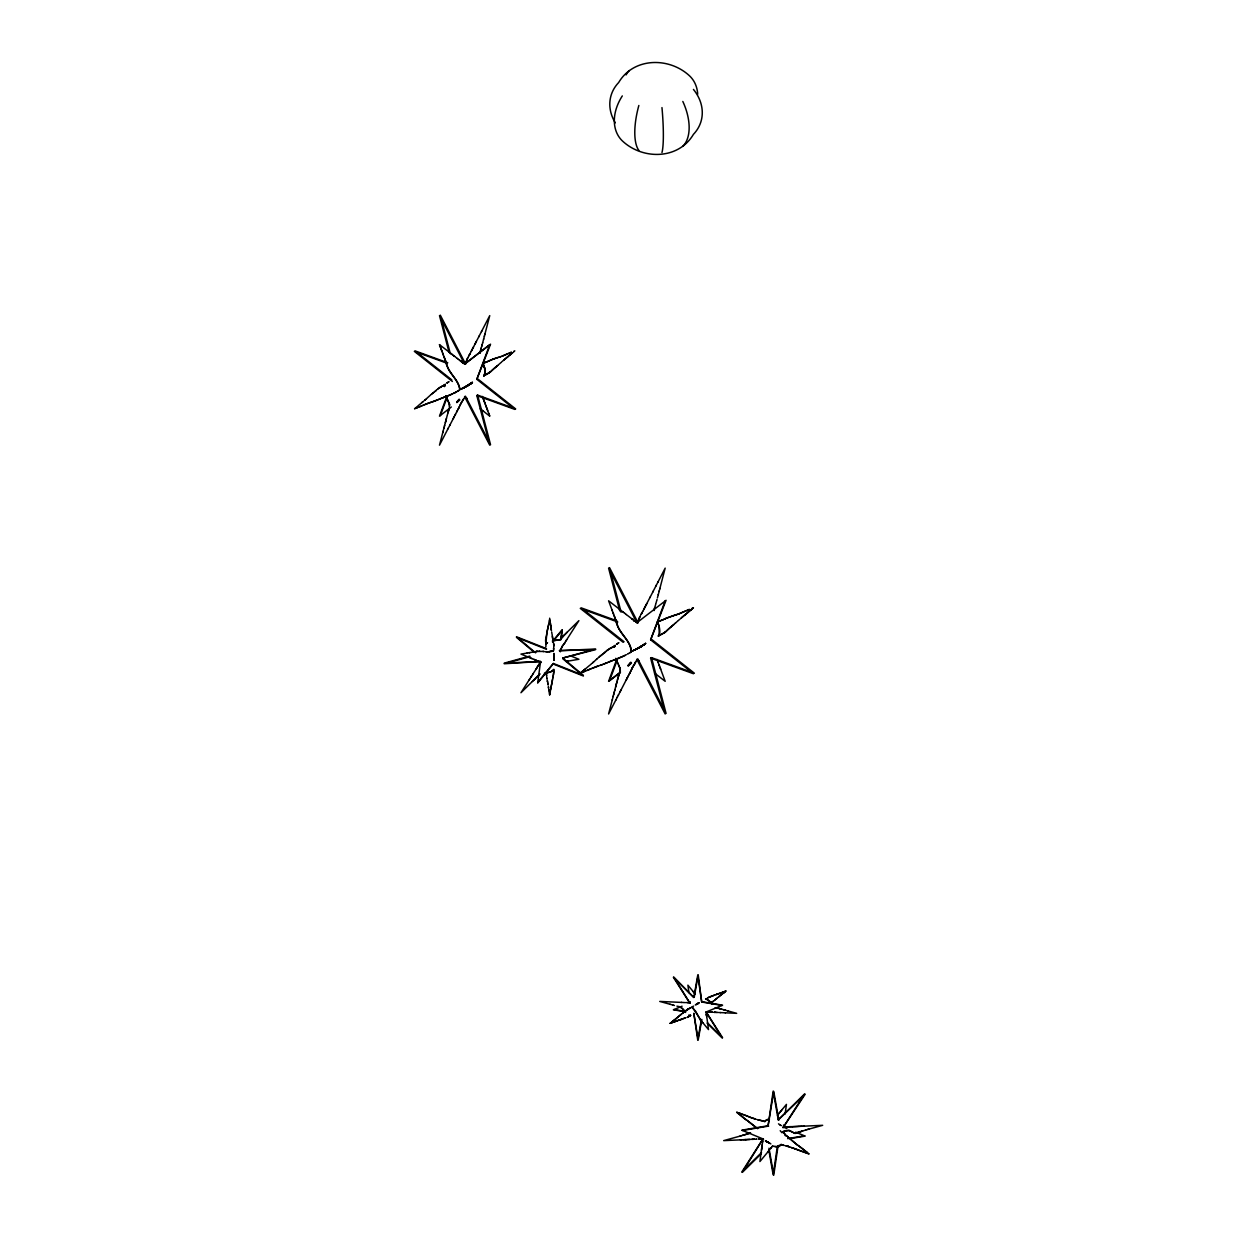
<?xml version="1.0" encoding="UTF-8"?>
<svg xmlns="http://www.w3.org/2000/svg" width="1237" height="1237" viewBox="0 0 1237 1237"><rect width="100%" height="100%" fill="white"/><g stroke="black" fill="none" stroke-linecap="round" stroke-linejoin="round"><path stroke-width="1.5" d="M553.836 670.021L553.82 670.933M619.938 672.217L620.015 671.954A5.706 4.175 82 0 0 620.154 671.536A4.314 3.17 81.8 0 0 620.232 671.103L620.278 670.16A4.237 3.278 80.9 0 0 620.263 669.634A5.458 4.314 80.9 0 0 620.17 669.078A7.592 6.185 81.4 0 0 620.046 668.459A10.963 9.262 82.6 0 0 619.907 667.872L619.381 666.867M689.21 1002.898A4.283 3.835 -3.3 0 1 689.674 1003.052A5.087 4.747 -11.3 0 1 690.153 1003.284L690.169 1001.63M553.944 653.399L553.743 658.579L553.975 654.079M553.867 660.125L553.759 657.976L553.867 660.233M546.785 633.731L545.934 643.596M553.82 671.119L553.805 671.351M762.734 1140.684L762.842 1139.555L760.569 1138.813A5.365 5.257 -20.3 0 0 759.982 1138.782A7.948 7.731 -16.3 0 0 759.379 1138.782L758.436 1138.937L760.569 1138.813M545.548 640.41L545.811 643.101M545.842 646.843L545.934 644.956M553.728 644.786A10.02 8.906 -45.8 0 0 553.681 644.245C553.511 640.828 553.913 648.466 553.82 645.034M464.277 363.601L465.375 364.281L467.756 357.833M633.823 620.479L637.735 622.922L640.364 615.763M553.789 646.224L553.697 647.338M798.715 1126.397L783.423 1127.108L805.148 1094.25L778.259 1119.872L804.56 1093.925L783.423 1127.108L783.624 1124.959M630.932 652.1C631.72 640.441 617.402 632.478 615.856 620.263M545.594 639.792L546.182 636.808M489.28 372.894L483.698 375.893A4.391 3.464 49.8 0 0 484.255 375.167L484.858 372.693A10.685 7.7 64.8 0 0 484.935 372.028L484.873 371.054A12.942 8.968 66.8 0 0 484.873 370.172A14.256 9.726 67.4 0 0 484.796 369.229L484.224 367.142M479.863 353.272L480.497 350.504M654.048 610.537L654.682 607.707M548.749 623.634L549.352 619.845M762.023 1146.096L762.162 1145.091M762.147 1145.168L761.853 1147.348M546.337 636.158L547.697 628.721M762.239 1144.519L762.703 1140.931L762.564 1142.153M546.847 633.236L547.001 632.184M548.671 624.283L548.037 627.406M529.807 656.105L504.232 663.14L540.554 661.486L537.693 683.071L553.372 663.48L583.385 675.387L562.742 658.053L595.631 649.008L559.31 650.662L595.631 649.626L562.742 658.053M560.871 639.22L562.17 629.695L552.522 641.369M560.871 639.838L562.17 630.313L552.522 641.988M761.482 1150.023L759.92 1161.543L768.409 1151.26M761.466 1150.194L761.605 1149.127M761.559 1149.482L761.698 1148.508M785.139 1113.965L786.438 1104.378L782 1109.759M761.636 1148.957L761.776 1147.89M761.714 1148.323L761.884 1147.163M548.64 624.484L548.455 625.613M778.846 1120.196L773.759 1091.451L768.1 1125.732L773.171 1091.111L778.259 1119.872M777.454 1145.663L773.171 1174.81L768.734 1149.652M778.042 1146.003L773.759 1175.15L768.997 1148.199M551.083 686.906L550.326 691.39M484.765 373.419L484.78 373.327A9.602 7.082 63.2 0 0 484.873 372.708L484.889 371.904A11.844 8.35 66.1 0 0 484.919 371.069L484.657 369.229M550.573 689.689L550.929 687.648M550.279 691.638L550.156 692.364M465.823 397.649L464.695 396.845L464.354 398.128M549.645 618.191L550.078 621.469M547.079 631.612L547.867 628.056M549.692 695.055L549.939 693.663M553.434 674.876L553.789 671.861L553.155 676.407M549.846 694.127L550.078 692.844M693.802 997.455L673.809 977.044L689.859 1003.083L673.361 977.292L693.802 997.455L697.761 975.127L701.704 1002.016L722.145 1005.465M694.251 997.208L698.209 974.864L701.704 1002.016M701.379 1019.675L697.761 1040.147L693.802 1013.258L698.209 1039.9L701.827 1019.412M552.537 679.438L553.047 676.933M553.31 675.603L552.815 678.015M551.702 684.092L552.506 679.592L551.13 686.69M620.232 671.103L620.015 671.954M550.96 687.494L551.207 686.365M654.187 609.439L654.93 606.919M551.594 684.633L551.393 685.499M465.576 362.472L465.56 362.58A7.7 6.958 -55.9 0 0 465.529 363.338A9.107 8.504 -49.4 0 0 465.483 364.281M548.347 626.123L548.068 627.298M617.186 681.061L617.851 678.433M617.897 678.216L619.629 672.959M447.871 412.895L449 409.385M618.021 677.66L619.551 673.16M617.742 678.866L617.464 679.963M445.691 421.338L445.892 420.549M615.578 687.153L615.794 686.288M445.598 421.724L445.351 422.698M446.016 420.07L442.923 431.991M614.743 690.432L615.933 685.731M446.418 418.523L445.938 420.364M615.856 686.056L616.397 683.984M547.728 628.612L547.976 627.623M446.14 419.59L447.114 415.91M447.315 415.137L448.907 409.602M616.072 685.19L617.031 681.602M442.722 432.764L443.124 431.218M484.347 336.34L485.059 333.634M483.698 338.861L482.631 342.927M612.222 700.018L613.305 695.874M657.45 597.796L658.362 594.301M659.105 591.456L659.893 588.41M442.815 432.378L439.491 445.165L448.32 428.11M443.928 428.11L444.129 427.337M483.59 339.247L484.502 335.753M484.904 334.206L489.744 315.621L481.502 331.531M614.387 647.229L614.573 646.518A6.247 4.793 56.4 0 1 614.804 645.9A5.087 3.912 55.2 0 1 615.114 645.405M612.346 699.585L608.589 713.981L615.887 699.91M613.135 696.539L613.815 693.911M658.254 594.734L659.275 590.807M659.723 589.059L665.181 568.123L657.883 582.21M482.677 342.742L482.013 345.247M613.598 694.792L614.959 689.566M657.063 599.311L656.739 600.502M444.439 426.177L444.64 425.404M614.17 692.612L614.387 691.746M616.443 683.767L616.768 682.577M482.136 344.767L481.781 346.113M617.124 681.278L616.861 682.252M656.615 600.95L655.842 603.78M481.858 345.834L480.59 350.241M481.255 347.968L480.76 349.654M655.656 604.429L655.193 606.037M480.219 351.416L479.956 352.499A5.582 4.592 78.3 0 0 479.848 353.179M449.541 408.102L448.861 402.798L449.402 404.174M446.588 397.077L439.491 416.142L451.319 406.973M440.295 415.678L447.392 396.613M476.817 395.577L477.621 395.113L490.548 444.702L465.421 396.196L464.617 396.66L489.744 445.165L476.817 395.577L514.87 409.401L476.817 379.295L489.744 344.644L464.617 364.111L439.491 315.621L449.062 352.344M476.817 379.295L490.548 344.18L464.617 364.111M616.521 660.017L608.589 681.309L620.51 672.078M617.433 659.507L609.501 680.783L619.923 672.712M650.631 658.146L651.528 657.636L666.078 713.455L637.782 658.857L636.885 659.383L665.181 713.981L650.631 658.146L693.478 673.732L650.631 639.823L665.181 600.795M650.631 639.823L666.078 600.285L636.885 622.721L608.589 568.123L619.752 610.923M444.655 385.882A7.082 5.335 59.4 0 1 444.81 385.248L445.104 384.382M614.573 646.518L615.114 645.405L614.433 645.884M561.722 647.477L562.51 645.93A8.303 6.773 -50.3 0 1 562.82 645.436L563.206 645.003M561.521 647.941L561.954 646.951M561.428 648.157L561.876 647.106M463.334 399.737L461.308 402.628A14.164 11.334 -68.2 0 0 461.061 403.107L459.777 405.829M631.69 669.14L632.092 668.258M631.504 669.588L630.143 672.402M631.983 668.49L631.102 670.454M460.179 404.947L462.483 400.834M631.891 668.707L632.88 666.635M632.138 668.15L635.447 662.846M459.561 406.308L458.587 408.318M459.468 406.509L459.113 407.282M630.793 671.119L629.648 673.361M458.819 407.854L458.293 408.89M471.483 350.86L469.983 353.782M454.103 416.931L455.572 414.086M644.616 607.8L643.642 609.717M626.587 679.206L620.526 690.942M471.977 349.916L471.297 351.231M455.185 414.843L456.948 411.426M453.237 418.647L454.396 416.359M644.075 608.867L645.173 606.733M626.262 679.84L627.298 677.814M472.163 349.53L475.116 343.84M471.684 350.473L472.457 348.958M458.54 408.426L457.845 409.741M644.833 607.382L645.93 605.249M645.498 606.099L646.827 603.532M626.803 678.773L627.747 676.964M476.199 341.752L479.152 336.077M447.933 428.868L449.897 425.08M453.623 417.89L449.696 425.451M643.534 609.934L642.915 611.093M649.935 597.564L653.244 591.162M655.904 586.044L658.115 581.777M618.314 695.209L620.309 691.375M475.317 343.469L475.812 342.51M472.843 348.2L473.539 346.87M476.4 341.381L474.822 344.412M478.75 336.835L481.889 330.774M646.162 604.816L650.152 597.131M652.796 592.013L656.337 585.194M617.217 697.343L618.546 694.792M620.093 691.792L620.974 690.091M615.67 700.328L617.433 696.926M627.36 677.706L628.582 675.371M629.819 673.036L629.262 674.103M469.874 353.968L469.38 354.926M456.592 412.091L457.242 410.87M629.602 673.469L628.303 675.897M469.782 354.169L468.962 355.684M642.761 611.418L642.018 612.81M456.994 411.333L457.937 409.555M466.643 359.828L469.318 355.019M639.158 617.912L639.838 616.691M642.359 612.16L641.555 613.66M538.033 665.954L539.796 663.31M538.002 666.032L538.636 664.887A7.329 3.912 -55.6 0 1 539.023 664.455A4.948 2.489 -55.6 0 1 539.27 663.975M641.957 612.918L641.137 614.402M641.431 613.861L640.952 614.712M560.763 649.44L561.351 648.327L560.562 649.781M537.554 666.82L536.023 669.202M566.994 639.251L564.536 643.209L565.015 642.436M565.881 640.982L566.654 639.792M532.9 674.072L535.884 669.403M531.245 676.639L533.209 673.593M530.874 677.242L529.529 679.329M528.988 680.164L520.963 692.735L533.07 680.783M530.673 677.536L531.755 675.866M537.044 667.64L536.178 668.954M528.926 680.288L529.838 678.85M764.775 1121.572L765.177 1121.263A4.005 2.366 -78.5 0 1 765.44 1120.908A5.087 2.953 -77.7 0 1 765.765 1120.552L766.12 1120.305A8.01 4.376 -74.3 0 1 766.523 1119.949A9.448 5.025 -72.5 0 1 766.94 1119.717A10.762 5.582 -70.7 0 1 767.373 1119.5A11.922 6.046 -69 0 1 767.837 1119.346A12.88 6.401 -67.3 0 1 768.285 1119.222A13.669 6.68 -65.6 0 1 768.734 1119.145A14.256 6.865 -64 0 1 769.182 1119.114A14.628 6.958 -62.4 0 1 769.445 1119.145L766.12 1120.305A6.525 3.68 -76.1 0 0 765.765 1120.536M761.528 1152.559L741.798 1172.011L763.013 1138.829L742.37 1172.351L760.786 1154.183M567.427 638.586L578.901 620.649L566.793 632.602M463.798 399.103L462.808 400.401M563.933 644.09L564.505 643.271L562.51 645.93A6.587 5.458 -49.9 0 0 562.186 646.41M484.239 375.151L483.698 375.893L490.981 371.378M666.99 630.453L664.918 632.432A17.163 10.592 78.7 0 1 664.625 632.555L658.378 635.988L659.228 634.596A8.071 6.216 57.7 0 0 659.491 633.978A9.417 7.113 60.6 0 0 659.646 633.236A10.731 7.932 62.9 0 0 659.754 632.416A12.014 8.69 64.7 0 0 659.785 631.519A13.313 9.401 66 0 0 659.769 630.561A14.628 10.128 66.9 0 0 659.692 629.556A16.035 10.87 67.6 0 0 659.553 628.489A17.565 11.643 68.2 0 0 659.352 627.391A19.282 12.509 68.6 0 0 659.105 626.262L657.45 621.453M634.488 664.068L633.158 666.094A16.066 12.849 -68.2 0 0 632.911 666.65M771.532 1147.41L770.945 1148.168L772.491 1146.127A4.082 1.577 -83.4 0 1 772.723 1145.864M560.005 650.631L560.438 649.982L559.634 651.079M634.596 663.929L636.978 659.584L639.003 660.96M770.945 1148.168L770.002 1149.328M780.269 1111.862L778.815 1113.625M780.068 1112.094L781.135 1110.811M537.693 682.453L553.372 663.48M779.14 1113.223L778.351 1114.181M777.454 1115.264L778.212 1114.336M780.934 1111.058L782.201 1109.527M768.146 1151.585L768.935 1150.626M491.522 370.791L495.264 367.466M697.699 94.228A46.805 34.048 -41.4 0 0 689.782 76.076C669.511 56.917 633.7 57.103 618.639 82.57A46.805 37.744 15.3 0 0 615.33 122.85M622.304 95.914A46.805 34.048 -41.4 0 0 622.304 140.848C642.575 160.006 678.386 159.82 693.447 134.338A46.805 37.744 15.3 0 0 693.447 89.42M489.96 372.383L494.893 367.745M667.423 629.973L674.026 624.329M456.639 402.071L459.236 399.195L456.855 402.597L459.855 399.938M627.901 665.46L630.839 662.228L628.133 666.063L631.535 663.063M437.233 389.454L441.114 386.733M606.053 651.265L610.815 648.049M605.883 651.451L604.816 652.471L605.697 651.621M539.564 663.542L540.368 662.228M765.765 1120.598L765.177 1121.263A3.263 1.948 -79.1 0 0 764.945 1121.603M532.343 681.51L533.796 680.056M564.876 634.504L565.819 633.56M563.376 635.926L559.897 639.838L552.444 640.812L560.253 639.668L566.546 632.834M553.449 650.677L553.681 650.368A2.922 0.897 -6 0 1 553.387 650.662L548.563 651.76M533.549 680.304L539.966 673.933M566.299 633.081L567.273 632.122M559.665 651.049L560.469 651.775M437.852 388.82L440.65 386.934M606.748 650.538L609.903 648.42M674.443 1019.922L681.231 1014.247M534.508 679.345L539.626 674.103M677.783 1017.123L684.942 1011.356L673.809 1009.562M677.18 1017.695L676.283 1018.499M674.412 623.974L675.634 622.86M497.707 365.441L501.294 362.286M497.429 365.704L496.501 366.508L497.599 365.534M772.491 1146.127L777.052 1146.977M426.487 398.67L430.986 394.634M503.706 360.168L509.706 355.174M594.239 661.393L596.698 659.182M665.429 632.03L670.98 626.819M684.324 615.361L680.628 618.531M503.583 360.276L507.557 356.952M673.825 624.515L671.119 626.711M426.425 398.731L424.909 400.061M593.899 661.702L592.925 662.553M596.481 659.367L599.017 657.094M675.371 623.092L678.185 620.665M681.432 617.804L687.648 612.655M503.212 360.601L502.036 361.637M593.544 662.011L591.982 663.388M599.141 656.986L604.754 652.533L603.501 653.538M718.45 997.022L719.084 996.465M431.265 394.387L434.264 391.99M431.543 394.124L433.63 392.454M599.651 656.522L602.574 654.218M679.933 619.149L678.464 620.417M685.777 614.217L688.329 612.052M509.768 355.112L510.726 354.261M510 354.895L512.721 352.638L510.974 354.06M687.988 612.361L693.431 607.831L692.333 608.295M425.451 399.597L424.678 400.278M470.246 383.949L471.019 383.269L467.447 385.805L472.302 382.558L464.014 387.676M687.509 612.779L688.87 611.573M717.754 997.625L726.088 990.976M585.488 668.83L589.755 665.243M422.575 402.025L417.936 405.922M582.148 672.387L580.524 672.928M414.55 408.689L416.08 408.179M514.839 350.891L513.865 351.293M685.082 1011.247L687.355 1009.423M417.225 406.509L414.751 408.72M580.246 673.16L585.348 668.954M580.586 672.866L581.9 671.768M684.741 1011.479L685.561 1012.438L685.406 1010.969M685.159 1011.17L693.57 1006.083M585.147 669.124L584.003 670.083M591.441 663.836L590.497 664.64M689.086 611.403L690.169 610.506M514.175 351.463L513.494 352.004M719.393 996.202L721.743 994.347M423.904 400.927L422.992 401.669M645.498 643.565L640.24 647.121L645.405 643.673M713.811 1000.81C712.141 1002.944 709.172 1001.707 711.909 1003.826M711.878 1002.372L711.863 1003.764M508.778 355.962L507.804 356.751M712.033 1002.233L713.904 1000.748M421.894 402.566L422.76 401.87M539.935 663.171L540.368 662.816A5.721 5.489 36.9 0 1 540.909 662.506M582.163 671.552L583.524 670.469M634.102 650.291L643.936 644.585M675.835 1018.886L674.536 1019.86M671.505 1022.164L672.325 1021.499M671.954 1021.793L673.979 1020.262M642.173 645.915L640.07 647.152M690.37 610.336L691.653 609.315M671.413 1022.226L672.17 1021.638M547.543 642.652L546.414 643.611A3.448 2.66 1.4 0 0 546.074 644.183L547.249 642.838M691.112 609.748L693.137 607.955M723.784 992.801L724.774 992.012M723.66 992.894L724.696 992.074M685.36 614.557L684.401 615.299L685.097 614.774M672.495 1021.375L674.273 1020.046M714.924 999.96L717.367 997.965L714.847 1000.022M670.067 1023.277L671.15 1022.984M714.46 995.074L707.579 997.981M687.695 1017.216L690.679 1015.376L688.793 1015.036M434.976 391.464L436.584 390.103L434.589 391.758M688.344 1016.799L690.354 1015.531M470.88 383.516L469.179 384.784L472.348 382.496L468.947 384.862L472.426 382.326L462.375 388.48L466.194 386.516L464.107 387.583M495.403 367.374L496.501 366.508L495.016 367.652M682.376 1013.412L684.664 1011.603L673.361 1009.809L682.066 1006.191M614.016 646.178L612.315 647.322L613.676 646.441M444.191 385.032L443.372 385.604L444.609 384.722M708.09 997.579L709.791 996.744M470.508 383.81L472.348 382.496L470.323 383.857M470.818 383.594L465.823 386.702M698.828 1002.882L696.106 1004.599L698.781 1002.929M616.583 644.183L618.423 643.008M658.378 635.988L664.918 632.432M467.601 385.789L469.318 384.707M632.88 650.971L634.89 649.672L632.293 651.11M467.756 385.697L468.637 385.155M640.426 647.028L641.446 646.394L638.246 648.157L643.874 644.663L640.395 647.059L641.415 646.425M687.988 1017.046L687.184 1017.448A8.427 5.041 35.9 0 0 687.447 1017.231M783.268 1132.319L784.722 1130.742L788.696 1130.355L795.066 1133.417L805.983 1129.907M448.629 381.908L446.727 383.099L448.954 381.769M616.737 644.106L618.887 642.761M699.013 1002.82L697.08 1004.027M458.54 390.66L459.499 390.088A4.469 1.654 59.9 0 0 459.855 389.5C457.984 378.522 447.268 372.074 445.552 360.895M459.236 390.243L459.824 389.454C458.973 379.512 448.753 374.208 446.959 364.683M687.88 1009.067L690.694 1007.707M630.05 652.626L631.117 651.976A5.025 1.855 60 0 0 631.535 651.311M458.803 390.505L457.211 391.433M630.251 652.517L628.442 653.553M458.448 390.722L455.68 392.284M636.885 622.721L637.782 622.211L609.501 567.613L621.129 612.269M707.147 1023.185L722.145 1037.982L706.095 1011.943L722.594 1037.719L707.595 1022.937M462.483 388.433L466.225 386.454M628.133 653.724L627.437 654.11M636.421 649.147L638.709 647.879M456.128 392.036L454.969 392.67M455.494 392.376L454.257 393.041M626.324 654.729L624.422 655.718M454.783 392.763L453.716 393.32M634.365 650.152L636.622 648.977L634.241 650.167M638.307 648.157L640.503 646.982L636.313 649.162M464.339 387.475L462.221 388.464M625.118 655.363L617.82 658.579M453.979 393.18L447.686 395.948M695.271 1004.954L696.4 1004.398M705.6 999.032C708.26 997.95 704.796 998.924 706.466 999.218A5.072 3.804 60.1 0 1 706.868 999.326A6.231 4.561 58.1 0 1 707.286 999.527A7.345 5.257 56.4 0 1 707.719 999.774A8.365 5.845 55 0 1 708.183 1000.053A9.262 6.293 53.9 0 1 708.646 1000.393A10.02 6.618 53 0 1 709.126 1000.764A10.623 6.819 52.3 0 1 709.59 1001.166A11.087 6.912 51.8 0 1 710.053 1001.599M623.324 656.259L614.14 659.924M690.509 1015.453L690.633 1015.391A2.459 1.948 69.4 0 1 690.169 1015.438M451.953 394.186L445.042 396.922M488.971 360.91L490.223 360.354M504.851 355.019L502.098 356.179L505.979 354.509M664.516 619.041L665.305 618.686M683.458 611.913L678.835 613.877L687.37 610.258M505.113 354.911L508.16 353.566M665.707 618.5L662.877 619.768M683.628 1018.515L685.746 1017.788M488.429 361.158L484.363 362.828L485.198 362.503M663.697 619.397L658.919 621.345M664.918 618.856L666.898 617.974M711.105 996.403L720.027 993.203L718.14 993.868M490.393 360.276L494.058 358.776M665.908 618.407L673.392 615.609M506.412 354.323L509.458 353.04M683.953 611.697L686.009 610.815M683.272 1018.669L684.819 1018.02M487.332 361.637L491.63 359.735M662.676 619.861L657.96 621.685M422.59 405.535L423.812 405.009M590.946 668.769L588.781 669.712M423.471 405.164L427.368 403.556M589.863 669.248L596.729 666.496M421.972 405.798L422.76 405.458M589.26 669.495L587.992 670.037M610.954 647.987L612.238 647.368L610.506 648.173M424.879 404.561L428.961 402.984M588.58 669.789L587.096 670.408M592.152 668.258L601.646 664.826M667.3 617.804L676.778 614.588M486.79 361.869L485.492 362.395M491.97 359.596L492.759 359.271M441.192 386.717L443.31 385.65L440.82 386.856M439.104 399.257L441.439 398.283M587.699 670.16L586.415 670.686M608.156 662.29L608.96 661.95M440.357 398.731L437.682 399.829M609.578 661.702L606.362 663.032M438.393 399.551L434.883 400.927M607.367 662.63L603.393 664.192M608.759 662.042L610.784 661.207M420.58 406.385L421.353 406.061L419.699 406.741M440.542 398.654L442.073 398.036M609.779 661.625L612.423 660.573M674.969 1021.576L677.613 1020.618M705.647 1012.191L722.594 1005.202L702.152 1001.754M691.931 608.449L692.627 608.171M415.725 408.318L417.41 407.638M581.838 672.511L582.936 672.062M419.962 406.633L417.147 407.746M437.326 399.984L433.491 401.437M606.161 663.109L601.831 664.764M582.642 672.186L583.74 671.737M441.532 398.252L442.877 397.726M583.447 671.861L584.529 671.428M585.719 670.949L585.024 671.227M509.196 353.133L511.391 352.282M687.076 610.367L689.442 609.439L688.653 609.748M584.235 671.552L585.333 671.119M672.773 1022.38L671.505 1022.844L672.943 1022.319M724.557 991.548L725.702 991.1L724.109 991.718M611.604 660.883L613.939 660.001M671.629 1022.798L670.067 1023.386M675.603 1021.314L673.809 1022.025L676.763 1020.896M510.247 352.731L511.298 352.313M442.258 397.974L443.604 397.448M689.148 609.563L688.267 609.903M493.022 359.163L502.006 356.21M721.063 992.816C718.202 993.837 725.33 991.285 723.011 992.12M443.248 397.587L444.238 397.216M443.696 397.417L445.397 396.783M617.619 658.656L616.83 658.934M434.697 401.004L432.27 401.855M613.629 660.11L614.433 659.816M484.177 362.889L483.435 363.152M615.237 659.522L616.041 659.228M427.724 403.417L431.048 402.272M658.702 621.422L657.759 621.763M679.144 1020.092L679.577 1019.937M750.612 1132.999L743.576 1135.133A42.475 34.744 -47.4 0 0 742.509 1135.35M723.212 992.043L722.145 992.414M484.131 366.755L483.157 363.261M602.419 664.547L600.27 665.305M433.306 401.499L429.131 402.922M750.287 1133.077L740.02 1136.123M494.413 358.653L497.908 357.524M596.93 666.418L597.718 666.155M678.092 1020.463L682.87 1018.84L676.886 1020.865M717.924 993.945L716.022 994.563M716.687 994.347L717.584 994.053M676.979 614.526L678.788 613.908L675.371 615.021M500.753 356.643L498.789 357.261M680.891 1019.489L681.881 1019.18M673.577 615.547L674.969 615.129M741.087 1135.829L723.676 1140.622L742.107 1139.787M529.807 656.723L504.232 663.759L540.554 661.486M805.627 1129.999L822.682 1125.314L804.251 1126.149M807.575 1129.474L808.828 1129.118M801.375 1131.175L802.782 1130.804M709.945 996.713L710.765 996.496M799.952 1131.53L795.066 1133.417L789.438 1130.463L783.547 1131.283A3.742 2.041 -41.6 0 0 782.82 1131.747M787.907 1126.984L784.351 1127.216M536.456 651.466L543.058 651.435M537.6 651.25L534.709 651.791M536.023 651.543L536.966 651.373M533.394 652.007L529.776 652.61M565.943 661.455L567.721 661.161M569.035 660.945L578.901 659.275L570.953 656.027M527.024 653.074L529.312 652.703M527.318 653.028L520.963 654.095L530.225 657.883M529.111 652.734L530.07 652.564M533.101 652.054L534.384 651.837M768.1 1125.732L741.798 1130.17L763.585 1139.169M742.37 1130.494L768.672 1126.072M787.66 1138.612L804.56 1135.767M790.118 1138.628L805.148 1136.107L795.716 1132.164M568.185 661.084L567.335 661.223M566.376 661.378L566.855 661.3M545.208 673.206L551.532 671.583L553.82 669.325A2.969 2.242 0 0 1 553.542 670.083L549.877 672.201L544.342 673.299M789.144 1126.721L789.453 1126.675A7.128 5.69 -9.3 0 1 790.087 1126.644A8.999 7.252 -9.5 0 1 790.706 1126.66L792.268 1126.66M774.857 1146.343L777.64 1146.931A11.257 5.443 -67.4 0 0 778.027 1146.9A10.267 5.025 -68.7 0 0 778.429 1146.776A9.37 4.67 -70 0 0 778.815 1146.622A8.52 4.329 -71.4 0 0 779.186 1146.436A7.7 4.005 -73 0 0 779.557 1146.204A6.881 3.68 -74.7 0 0 779.898 1145.941A6.03 3.34 -76.6 0 0 780.222 1145.648A5.164 2.984 -78.7 0 0 780.516 1145.338A4.268 2.582 -80.8 0 0 780.763 1144.998A3.17 1.995 -82.3 0 0 781.119 1144.318L781.707 1144.55M795.824 1126.536L792.592 1126.675M796.211 1126.52L798.097 1126.428M745.494 1139.633L749.792 1139.432M801.329 1126.273L803.323 1126.196M742.416 1139.772L746.267 1139.602M746.731 1139.586L750.72 1139.385M751.338 1139.354L752.251 1139.323M801.792 1126.258L800.401 1126.319M803.014 1126.196L804.406 1126.134M740.344 1139.865L741.195 1139.834M743.344 1139.725L745.957 1139.617M752.869 1139.292L751.941 1139.339M799.628 1126.35L798.483 1126.412M799.334 1126.366L800.555 1126.319M756.085 1139.2L756.858 1139.153A17.612 16.375 -11.4 0 1 756.085 1139.308M752.56 1139.308L753.488 1139.262M752.946 1139.292L754.632 1139.231M753.797 1139.262L755.018 1139.231M686.087 1002.573L687.664 1002.604M685.422 1002.573L684.881 1002.558M539.626 651.079L539.378 651.079A3.773 0.866 10.3 0 0 539.054 651.126M684.386 1002.542L683.968 1002.527M714.584 1012.33L715.419 1012.345M714.166 1012.314L715.172 1012.345M687.432 1002.588L690.184 1003.238M714.043 1012.299L716.965 1012.423M712.079 1012.175C715.218 1012.515 702.863 1010.289 706.714 1016.35M683.613 1002.511L681.355 1002.403M681.711 1002.418L659.738 1001.429L670.114 1004.289M720.197 1012.577L725.439 1012.825M725.207 1012.809L736.664 1013.335L727.804 1010.892M719.238 1012.531L720.429 1012.593M710.224 1012.005L711.6 1012.129M716.61 1012.407L718.527 1012.5M545.888 651.713L548.053 651.775L545.455 651.683M544.543 651.605L543.352 651.482M543.662 651.512L542.842 651.42M757.338 1119.609L764.373 1121.449L763.569 1121.186M757.678 1119.671L762.641 1120.877M785.279 1145.771L786.144 1145.957M786.345 1146.003L790.551 1147.256M678.773 1006.609C676.794 1005.124 685.128 1009.856 684.015 1010.567M786.933 1146.127L789.438 1146.838M756.364 1119.392L755.884 1119.238M718.666 1008.356L715.187 1007.629M676.933 1006.145L677.814 1006.377M720.939 1008.99L720.181 1008.804L721.743 1009.206M725.207 1010.181L728.021 1010.954M754.585 1118.758L751.416 1117.722L754.694 1118.805M725.423 1010.242L721.96 1009.268M751.972 1117.877L751.462 1117.738M724.99 1010.119L723.691 1009.763M673.036 1005.093L670.006 1004.258M672.712 1005.001L674.443 1005.48M718.078 1008.186L720.135 1008.789L719.053 1008.464M761.142 1138.906L762.255 1139.277M793.845 1148.4L794.432 1148.585M793.953 1148.431L808.72 1153.673M794.649 1148.647L797.788 1149.869M739.463 1113.176L738.303 1112.79L743.236 1114.583M801.189 1151.168L803.973 1152.173M739.68 1113.238L740.963 1113.702M800.911 1151.09L798.004 1149.962M744.272 1114.954L747.906 1116.331M745.246 1115.295L751.029 1117.614L748.741 1116.733M743.02 1114.506L744.055 1114.877M447.779 362.766L415.153 350.906L451.752 379.852M446.974 363.23L414.349 351.37L452.402 381.475M477.621 395.113L515.674 408.937L477.621 378.831M616.907 620.835L581.204 607.862L624.051 641.756M617.789 622.01L580.292 608.388L623.139 642.281M651.528 657.636L694.374 673.206L651.528 639.313M791.417 1147.596L793.365 1148.261L790.984 1147.426M755.018 1118.928L754.415 1118.696M736.958 1112.295L738.242 1112.774L737.221 1112.651M537.136 660.697L538.76 661.378M706.466 999.218L710.394 1002.063M741.179 1113.779L742.014 1114.12M736.695 1112.218L738.968 1114.073M536.642 660.512L537.94 661.006M546.491 648.667L516.478 636.761L535.636 652.858M546.491 649.286L516.478 637.38L534.168 652.224M553.372 664.083L583.385 676.005L562.742 658.672M804.699 1152.467L809.075 1153.982M531.833 658.548L535.157 659.893M533.967 659.414L536.425 660.419L535.652 660.11M530.75 658.099L531.987 658.61M783.346 1127.093L786.887 1128.546M530.07 657.821L531.06 658.239M538.049 661.053L539.734 661.888M781.97 1144.673C788.51 1147.225 779.372 1142.54 777.64 1146.931A12.355 5.907 -66.2 0 1 777.238 1147.008M766.677 1141.596L765.564 1141.04L768.517 1142.462M767.079 1141.797L765.409 1140.947L767.899 1142.168M767.543 1141.998L766.26 1141.395L769.801 1143.22M766.26 1141.395L770.867 1143.916M767.311 1141.906L765.827 1141.179M778.506 1123.83L780.64 1125.299M463.736 363.307L464.617 363.786M635.509 621.608L636.885 622.366M463.365 363.106L462.128 362.302M779.774 1124.696L781.243 1125.655M797.865 1145.261L796.875 1144.596L802.581 1148.756M798.561 1145.74L805.658 1151.26M465.468 397.417L467.029 398.438M747.627 1120.784L756.209 1127.572M746.483 1119.995L753.194 1125.129M746.947 1120.32L744.72 1118.743L746.359 1119.918M756.364 1127.696L757.693 1128.685M756.425 1127.742L753.302 1125.222M458.973 359.735L460.241 360.694M459.855 360.4L461.726 361.962L461.076 361.359M631.968 618.887L626.278 614.511M458.726 359.55L457.35 358.467M803.2 1149.281L807.653 1152.807M806.153 1151.632L807.436 1152.637M454.211 356.055L457.582 358.668M451.953 354.292L454.025 355.9M453.531 355.514L454.613 356.349M622.953 611.928L624.623 613.227M450.778 353.38L439.491 344.644L441.578 350.257M452.448 354.679L451.165 353.689M450.484 353.163L451.366 353.844M480.327 408.844L481.116 409.447M483.466 411.272L480.513 408.983M482.878 410.808L489.744 416.142L488.646 413.204M623.185 612.099L608.589 600.795L615.717 619.876M624.515 613.135L626.324 614.557M654.574 673.083L665.181 681.309L657.929 661.841M631.628 618.624L632.803 619.551M739.077 1114.166L741.891 1116.408M740.035 1114.924L744.674 1118.696L743.081 1117.413M739.293 1114.336L737.484 1112.867M632.494 619.304L633.22 619.923M741.937 1116.439L742.973 1117.32M786.67 1135.875L791.974 1140.499M785.99 1135.272L796.814 1144.565L792.314 1140.839M681.85 1007.985L683.845 1010.351M780.207 1130.695L782.016 1132.767M694.483 993.141L695.271 994.084M694.885 993.605L693.091 991.471M694.344 992.986L687.896 985.162L688.916 992.615M701.394 1020.973L702.322 1022.087M701.271 1020.819L692.488 1007.428A3.015 1.036 59.6 0 0 692.009 1007.181L695.673 1011.278L700.096 1019.365M700.621 1020.03L702.91 1022.813M702.848 1022.736L708.507 1029.586L707.1 1019.242M783.33 1132.427L785.603 1134.932L783.036 1132.041M465.421 363.647L440.295 315.157L450.345 353.72M448.366 401.685L446.882 398.345L447.949 400.773M618.438 664.702L619.799 667.918M618.593 665.027L616.892 661.192L617.742 663.156M448.227 401.391L448.815 402.705L448.443 401.886M618.825 665.568L619.18 666.387M617.016 623.371C619.026 634.102 630.53 640.07 631.488 651.265M616.753 660.852L615.964 658.749M616.66 660.635L615.825 658.3M615.268 618.716L614.835 617.541M445.49 360.725L444.578 358.297M657.543 621.732L658.857 625.706A20.704 13.128 68.9 0 1 659.043 626.278L659.228 634.596A6.664 5.226 54.1 0 1 659.012 635.184A4.948 3.897 50.6 0 1 658.378 636.004M615.423 619.103L616.258 621.422M483.018 363.353L484.285 367.389M484.146 401.097L482.925 397.804M483.682 399.891L482.415 396.443M484.069 400.927L484.595 402.303M484.78 402.829L485.306 404.205M485.615 405.071L487.1 409.045M487.162 409.231L489.11 414.41M489.233 414.751L489.62 415.802M442.057 351.555L441.779 350.767M439.491 344.644L442.645 353.102M442.831 353.627L443.418 355.189M443.928 356.565L444.454 357.957M659.012 664.764L659.599 666.326M660.171 667.872L660.682 669.232M612.083 610.15L612.361 610.923M613.026 612.671L613.598 614.232M614.186 615.794L614.758 617.34M484.27 401.437L487.687 410.607M442.552 352.854L445.815 361.575M657.063 659.507L658.208 662.615M446.294 362.951L445.938 361.931M445.908 395.701L446.851 398.283L445.954 395.84M619.768 667.841L620.278 670.16A3.649 2.768 81.1 0 1 620.294 670.655M553.233 641.91L553.403 642.544M553.094 641.4L553.032 641.091M546.166 672.325L546.46 674.211M547.682 682.437L547.481 681.371M547.543 681.664L547.388 680.891M547.434 681.139L547.295 680.412M547.775 682.917L548.084 684.649M546.228 672.65L546.507 674.706M551.269 629.587L551.455 630.623M547.836 683.226L548.115 684.834M551.346 630.081L551.083 628.597M706.451 1014.556L706.59 1015.438M551.145 628.906L550.882 627.205L551.006 628.087M552.15 634.797L552.769 639.421M550.542 624.391L550.233 622.598M550.465 623.958L549.924 620.201M547.048 679.036L546.955 678.464M552.429 636.39L552.63 637.921M547.001 678.726L546.924 678.278M548.811 689.767L548.965 690.694L548.78 689.519M551.98 633.792L551.702 632.076M548.981 690.756L549.506 694.653M550.511 624.206L550.728 625.814M548.625 688.592L548.455 687.293M546.816 677.567L546.723 676.917M706.961 1018.267L706.853 1017.463M548.532 687.849L548.347 686.473M706.683 1016.087L706.744 1016.567M550.867 627.144L550.743 625.937M552.784 639.544L552.97 640.843L552.723 638.787M550.651 625.195L550.805 626.571M546.615 676.02L546.553 675.387M546.584 675.696L546.507 674.768M553.635 649.394L553.65 647.987L553.635 649.58M553.774 657.388L553.759 657.976M626.092 74.9A46.805 27.028 60 0 1 629.262 70.54M682.824 101.449A46.805 27.028 60 0 1 682.824 146.383M638.849 150.404A46.805 17.349 -73.6 0 1 638.849 105.47M661.965 107.588A46.805 5.984 84.8 0 1 661.965 152.522M689.906 1003.099A4.809 2.582 71 0 1 689.89 1002.558M694.9 993.497A32.997 14.365 82.4 0 1 695.163 993.806M700.822 1020.788A20.287 4.531 65.5 0 1 700.281 1020.138M687.447 1009.547A16.313 13.963 20.7 0 1 687.988 1009.206M464.586 363.23A8.566 4.654 49.2 0 1 465.421 363.724M462.731 362.843A7.283 2.165 11.4 0 1 462.36 362.58M462.715 362.58A10.7 2.737 15.2 0 1 462.36 362.317M461.463 361.003A24.369 4.948 20.5 0 1 461.88 361.374M446.418 363.894A58.819 25.59 37.6 0 1 446.047 362.858M445.289 384.274A4.546 3.464 57.8 0 0 445.042 384.707A5.566 4.221 58.7 0 0 444.825 385.248M449.603 404.082A9.927 8.535 83.4 0 1 449.789 404.685A6.711 5.52 81.6 0 1 449.835 405.257M489.898 372.229A15.045 9.015 83.7 0 1 489.465 372.6M484.27 375.182A5.938 4.67 53.3 0 0 484.502 374.687A7.159 5.551 56.5 0 0 484.718 374.115A8.365 6.401 59.2 0 0 484.889 373.466M484.703 368.255A15.664 10.576 67.8 0 1 484.889 369.245M484.672 367.358A17.055 11.411 68.1 0 1 484.873 368.255M466.658 360.415A10.298 7.267 -63 0 0 466.364 361.018A8.242 6.386 -62.5 0 0 466.055 361.745M465.715 362.487A7.391 6.262 -60.6 0 1 465.947 361.714M463.473 399.01A11.535 7.747 -61.3 0 1 463.117 399.505M636.854 621.763A9.649 5.195 49 0 1 637.782 622.319M637.844 622.907A10.205 9.556 -48.7 0 1 637.921 621.855A8.597 7.716 -56.7 0 1 638.106 620.912M634.736 621.299A8.381 2.489 11.5 0 1 634.272 620.974M634.086 620.943A12.401 3.386 13.5 0 1 633.684 620.603M633.019 619.149A27.508 5.474 20.9 0 1 633.499 619.567M616.474 622.505A66.319 28.853 37.6 0 1 616.057 621.345M614.341 647.214A7.948 6.046 57.7 0 1 614.542 646.487M635.632 661.919A12.355 8.303 -61.3 0 1 635.169 662.553M636.746 660.527A4.144 3.448 -63 0 0 636.869 660.079A4.577 3.881 -62 0 0 636.931 659.584M665.336 631.813A16.947 10.128 84.1 0 1 664.841 632.246M654.002 610.398A6.371 5.273 78 0 1 654.11 609.625M638.972 619.289A11.829 8.164 -63 0 1 639.343 618.515M638.787 619.227A9.262 7.252 -62.4 0 0 638.462 620.046A8.303 7.035 -60.6 0 0 638.137 620.912M761.884 1139.524A6.185 2.103 17.4 0 1 762.409 1139.756M783.129 1127.85A7.917 0.881 -79.2 0 1 783.114 1127.587M801.329 1131.546A26.101 15.865 -31.6 0 1 799.875 1131.901M785.634 1135.875A20.998 7.638 26.8 0 1 785.016 1135.319M787.876 1146.034A10.855 1.314 6.5 0 1 788.34 1146.158M541.342 662.398A6.03 1.252 19.9 0 1 540.878 662.182M537.306 666.82A16.267 10.576 -54.5 0 1 536.935 667.408M533.874 680.087A39.197 25.065 -26.5 0 1 534.585 679.376M564.227 634.859A24.106 20.225 -10 0 1 563.222 635.787M545.764 640.364A19.405 12.88 -25.7 0 1 545.842 639.761M553.155 650.786A4.762 1.654 -1.3 0 1 552.877 650.925M552.893 650.925A5.566 2.057 0.7 0 1 552.552 651.064M552.583 651.064A6.355 2.505 2.5 0 1 552.197 651.203A7.097 2.922 3.7 0 1 551.748 651.327M551.64 651.25A7.855 3.309 4.2 0 1 551.145 651.358M551.285 651.466A8.644 3.897 5.9 0 1 550.743 651.559M550.635 651.451A9.463 4.299 6 0 1 550.063 651.528A10.375 4.902 6.8 0 1 549.46 651.574M549.553 651.698A11.427 5.721 7.8 0 1 548.903 651.744M538.219 660.867A6.989 0.897 36.9 0 1 538.466 660.975M444.624 385.882L444.516 386.609A9.076 6.742 60.9 0 1 444.624 385.882M645.637 643.333L643.673 644.833L645.637 643.333M697.993 1003.454L696.988 1004.119L698.039 1003.454M462.839 388.031L461.061 389.191L462.839 388.031M640.673 646.781L638.508 648.095L640.673 646.781M553.851 659.939L553.82 659.862"/></g></svg>
